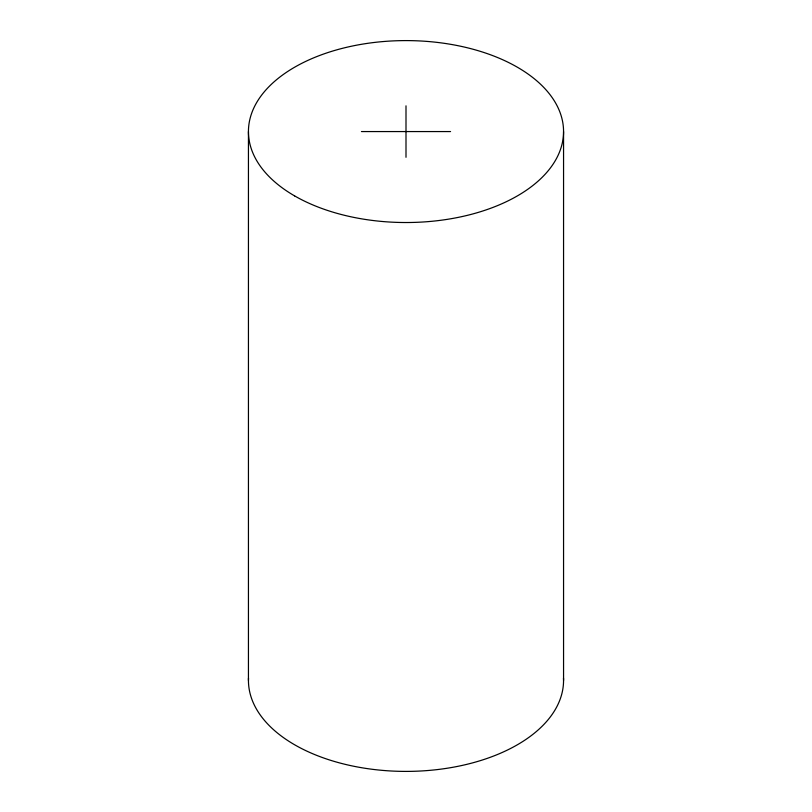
<?xml version="1.0" encoding="UTF-8"?>
<svg xmlns="http://www.w3.org/2000/svg" width="812" height="812" viewBox="0 0 812 812"><rect width="100%" height="100%" fill="white"/><g stroke="black" fill="none" stroke-linecap="round" stroke-linejoin="round"><path stroke-width="1.22" d="M361.441 131.564L450.558 131.564M563.558 131.564L563.558 680.436M406 105.834L406 157.295M248.442 131.564L248.442 680.436M563.498 678.071A157.558 90.964 0 0 1 406 771.4A157.558 90.964 0 0 1 248.502 678.071M294.594 195.885A157.558 90.964 0 0 0 558.189 155.102A157.558 90.964 0 0 0 365.217 43.696A157.558 90.964 0 0 0 294.594 195.885"/></g></svg>
